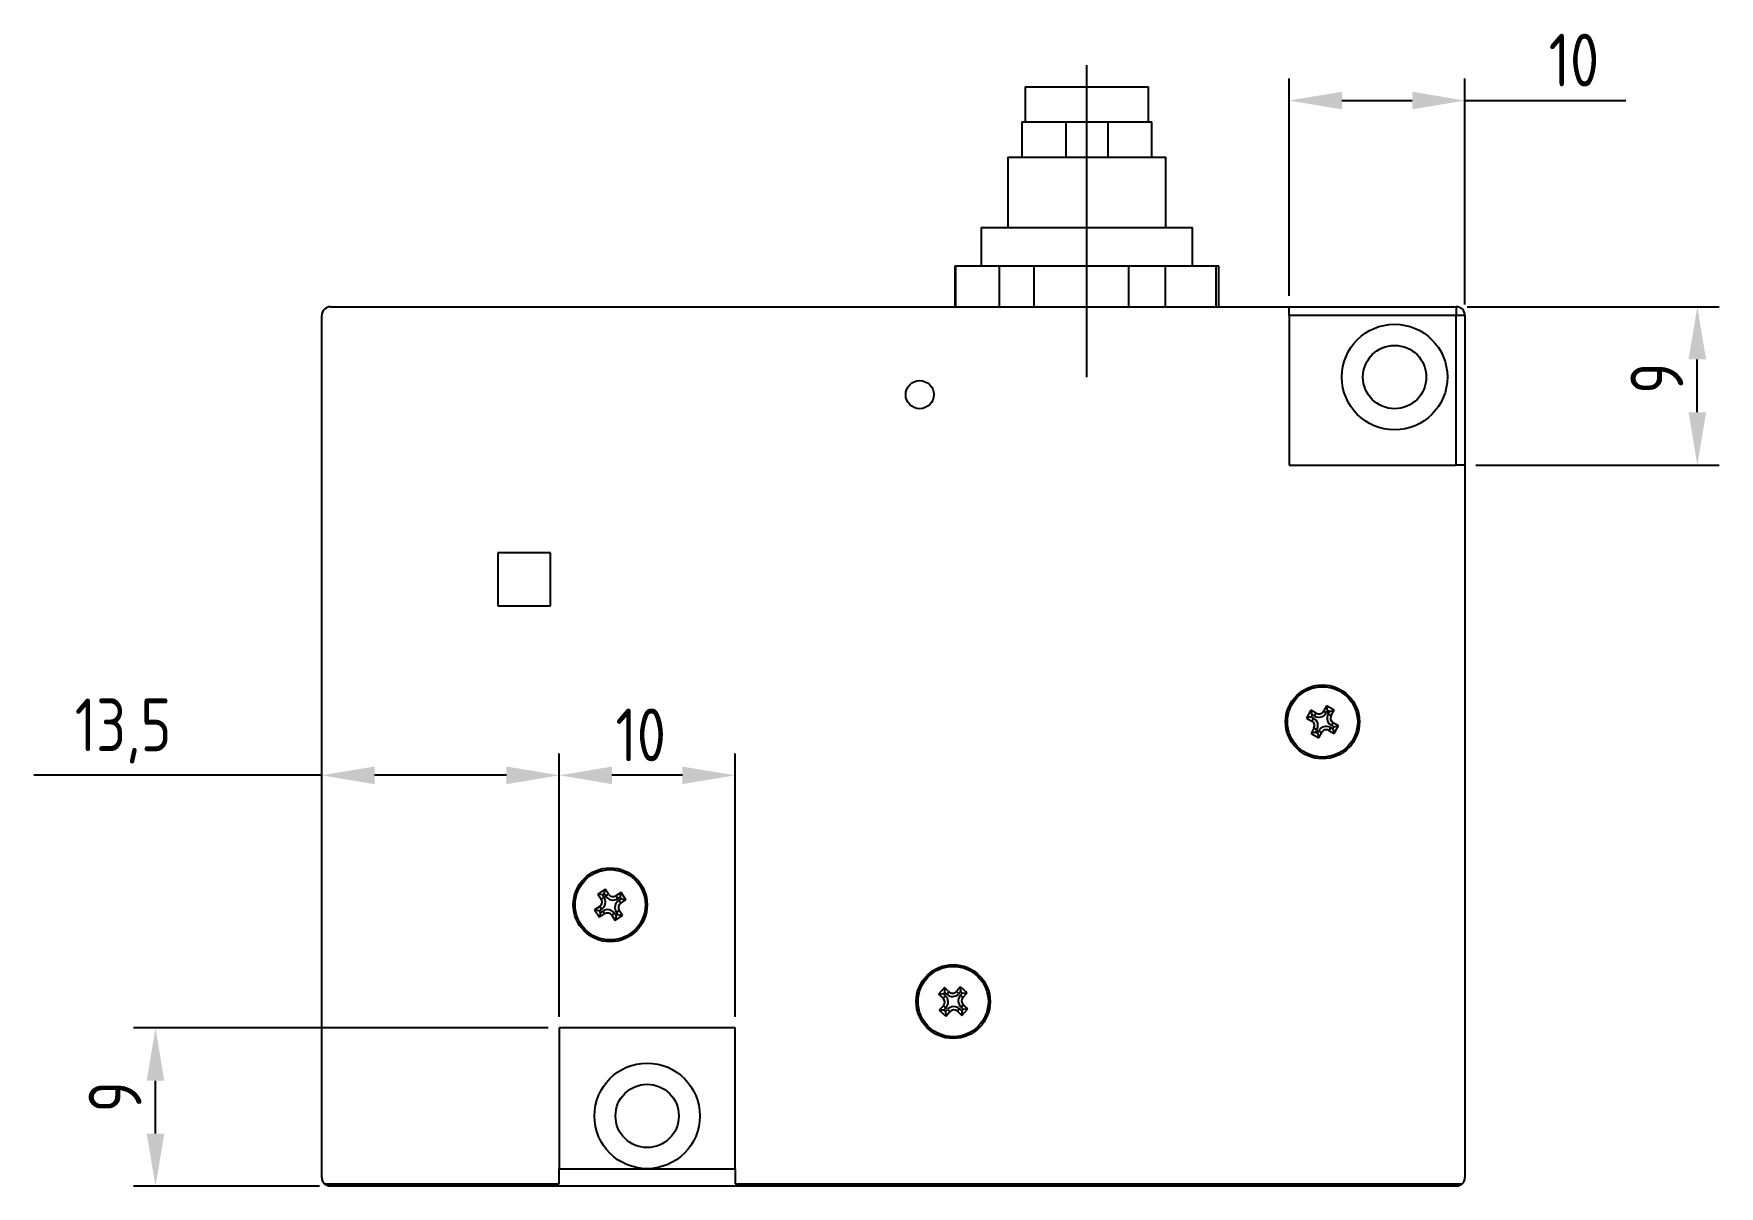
# Model space of a CAD drawing. Header units: millimetres. Extents: x -665 to 1947, y -360 to 733.
# Drawn here: x 1166.7 to 1262.6, y -264 to -198.5 of the extents above; entities that cross this region are included whole.
import ezdxf

# ---------------------------------------------------------------- set-up
doc = ezdxf.new("R2010")
doc.units = ezdxf.units.MM
doc.styles.add('GOSTw', font='gostw.shx')
doc.dimstyles.new('Vad-style', dxfattribs={"dimtxt": 3, "dimasz": 3, "dimexe": 1.25, "dimexo": 0.625, "dimgap": 0.8, "dimtad": 1, "dimtxsty": 'GOSTw', "dimcen": 2.5, "dimclrd": 1, "dimclre": 1, "dimclrt": 1, "dimazin": 0, "dimtfac": 1, "dimtmove": 0, "dimatfit": 3, "dimfxl": 0, "dimarcsym": 0})

# ---------------------------------------------------------------- blocks, each defined once
blk = doc.blocks.new('*D55')
at = {"color": 1, "lineweight": -2, "transparency": 16777216}
for p, q in [((1238.093, -213.361), (1238.093, -201.02)), ((1248.093, -213.861), (1248.093, -201.02)), ((1241.093, -202.27), (1245.093, -202.27)), ((1248.093, -202.27), (1257.232, -202.27))]:
    blk.add_line(p, q, dxfattribs=at)
at = {"color": 1, "transparency": 16777216}
for points in [[(1241.093, -201.77), (1241.093, -202.77), (1238.093, -202.27)], [(1245.093, -201.77), (1245.093, -202.77), (1248.093, -202.27)]]:
    blk.add_solid(points, dxfattribs=at)
at = {"layer": 'Defpoints', "color": 0, "transparency": 16777216}
for p in [(1238.093, -202.27), (1238.093, -213.986), (1248.093, -214.486)]:
    blk.add_point(p, dxfattribs=at)
at = {"color": 1, "transparency": 16777216, "insert": (1254.289, -198.47), "char_height": 3, "attachment_point": 2, "style": 'GOSTw'}
blk.add_mtext('10', dxfattribs=at)
blk = doc.blocks.new('*D56')
at = {"color": 1, "lineweight": -2, "transparency": 16777216}
for p, q in [((1248.218, -213.986), (1262.554, -213.986)), ((1261.304, -219.986), (1261.304, -216.986)), ((1248.718, -222.986), (1262.554, -222.986))]:
    blk.add_line(p, q, dxfattribs=at)
at = {"color": 1, "transparency": 16777216}
for points in [[(1260.804, -216.986), (1261.804, -216.986), (1261.304, -213.986)], [(1260.804, -219.986), (1261.804, -219.986), (1261.304, -222.986)]]:
    blk.add_solid(points, dxfattribs=at)
at = {"layer": 'Defpoints', "color": 0, "transparency": 16777216}
for p in [(1247.593, -213.986), (1261.304, -213.986), (1248.093, -222.986)]:
    blk.add_point(p, dxfattribs=at)
at = {"color": 1, "transparency": 16777216, "insert": (1257.504, -218.049), "char_height": 3, "attachment_point": 2, "rotation": 90, "style": 'GOSTw'}
blk.add_mtext('9', dxfattribs=at)
blk = doc.blocks.new('*D57')
at = {"color": 1, "lineweight": -2, "transparency": 16777216}
for p, q in [((1196.593, -254.361), (1196.593, -239.376)), ((1206.593, -254.361), (1206.593, -239.376)), ((1203.593, -240.626), (1199.593, -240.626))]:
    blk.add_line(p, q, dxfattribs=at)
at = {"color": 1, "transparency": 16777216}
for points in [[(1199.593, -240.126), (1199.593, -241.126), (1196.593, -240.626)], [(1203.593, -240.126), (1203.593, -241.126), (1206.593, -240.626)]]:
    blk.add_solid(points, dxfattribs=at)
at = {"layer": 'Defpoints', "color": 0, "transparency": 16777216}
for p in [(1196.593, -240.626), (1196.593, -254.986), (1206.593, -254.986)]:
    blk.add_point(p, dxfattribs=at)
at = {"color": 1, "transparency": 16777216, "insert": (1201.227, -236.826), "char_height": 3, "attachment_point": 2, "style": 'GOSTw'}
blk.add_mtext('10', dxfattribs=at)
blk = doc.blocks.new('*D58')
at = {"color": 1, "lineweight": -2, "transparency": 16777216}
for p, q in [((1195.968, -254.986), (1172.387, -254.986)), ((1173.637, -260.986), (1173.637, -257.986)), ((1182.968, -263.986), (1172.387, -263.986))]:
    blk.add_line(p, q, dxfattribs=at)
at = {"color": 1, "transparency": 16777216}
for points in [[(1173.137, -257.986), (1174.137, -257.986), (1173.637, -254.986)], [(1173.137, -260.986), (1174.137, -260.986), (1173.637, -263.986)]]:
    blk.add_solid(points, dxfattribs=at)
at = {"layer": 'Defpoints', "color": 0, "transparency": 16777216}
for p in [(1173.637, -254.986), (1196.593, -254.986), (1183.593, -263.986)]:
    blk.add_point(p, dxfattribs=at)
at = {"color": 1, "transparency": 16777216, "insert": (1169.837, -258.896), "char_height": 3, "attachment_point": 2, "rotation": 90, "style": 'GOSTw'}
blk.add_mtext('9', dxfattribs=at)
blk = doc.blocks.new('*D59')
at = {"color": 1, "lineweight": -2, "transparency": 16777216}
for p, q in [((1183.093, -262.861), (1183.093, -239.376)), ((1196.593, -254.361), (1196.593, -239.376)), ((1183.093, -240.626), (1166.712, -240.626)), ((1193.593, -240.626), (1186.093, -240.626))]:
    blk.add_line(p, q, dxfattribs=at)
at = {"color": 1, "transparency": 16777216}
for points in [[(1186.093, -240.126), (1186.093, -241.126), (1183.093, -240.626)], [(1193.593, -240.126), (1193.593, -241.126), (1196.593, -240.626)]]:
    blk.add_solid(points, dxfattribs=at)
at = {"layer": 'Defpoints', "color": 0, "transparency": 16777216}
for p in [(1183.093, -240.626), (1196.593, -254.986), (1183.093, -263.486)]:
    blk.add_point(p, dxfattribs=at)
at = {"color": 1, "transparency": 16777216, "insert": (1171.798, -236.255), "char_height": 3, "attachment_point": 2, "style": 'GOSTw'}
blk.add_mtext('13,5', dxfattribs=at)

msp = doc.modelspace()

# ---------------------------------------------------------------- linework, layer by layer
for p, q in [((1226.593, -217.986), (1226.593, -200.253)), ((1223.093, -201.486), (1230.093, -201.486)), ((1222.893, -203.486), (1225.393, -203.486)), ((1225.393, -203.486), (1225.393, -205.486)), ((1225.393, -203.486), (1226.593, -203.486)), ((1226.593, -203.486), (1227.793, -203.486)), ((1227.793, -203.486), (1227.793, -205.486)), ((1227.793, -203.486), (1230.293, -203.486)), ((1222.093, -205.486), (1231.093, -205.486)), ((1220.593, -209.486), (1232.593, -209.486)), ((1221.635, -211.686), (1219.093, -211.686)), ((1219.142, -213.986), (1219.142, -211.686)), ((1221.635, -213.986), (1221.635, -211.686)), ((1223.607, -211.686), (1221.635, -211.686)), ((1223.607, -213.986), (1223.607, -211.686)), ((1228.988, -211.686), (1223.607, -211.686)), ((1228.988, -213.986), (1228.988, -211.686)), ((1231.059, -211.686), (1228.988, -211.686)), ((1231.059, -213.986), (1231.059, -211.686)), ((1234.093, -211.686), (1231.059, -211.686)), ((1233.946, -213.986), (1233.946, -211.686)), ((1183.093, -263.486), (1183.093, -214.486)), ((1183.593, -213.986), (1238.093, -213.986)), ((1238.093, -213.986), (1247.593, -213.986)), ((1238.093, -214.486), (1238.093, -213.986)), ((1247.593, -214.486), (1238.093, -214.486)), ((1238.093, -214.486), (1238.093, -222.986)), ((1247.593, -213.986), (1247.593, -214.486)), ((1247.593, -222.986), (1247.593, -214.486)), ((1248.093, -214.486), (1247.593, -214.486)), ((1248.093, -214.486), (1248.093, -222.986)), ((1238.093, -222.986), (1247.593, -222.986)), ((1248.093, -222.986), (1247.593, -222.986)), ((1248.093, -222.986), (1248.093, -263.486)), ((1193.093, -227.986), (1193.093, -230.986)), ((1196.093, -227.986), (1193.093, -227.986)), ((1196.093, -230.986), (1196.093, -227.986)), ((1193.093, -230.986), (1196.093, -230.986)), ((1240.211, -236.677), (1240.041, -236.983)), ((1240.285, -236.937), (1240.211, -236.677)), ((1240.648, -236.919), (1240.211, -236.677)), ((1239.327, -236.931), (1239.085, -237.368)), ((1239.345, -237.294), (1239.085, -237.368)), ((1239.085, -237.368), (1239.391, -237.538)), ((1239.402, -237.191), (1239.327, -236.931)), ((1239.633, -237.1), (1239.327, -236.931)), ((1239.402, -237.191), (1239.345, -237.294)), ((1239.345, -237.294), (1239.484, -237.37)), ((1239.484, -237.37), (1239.391, -237.538)), ((1239.541, -237.268), (1239.402, -237.191)), ((1239.541, -237.268), (1239.633, -237.1)), ((1240.208, -237.076), (1240.041, -236.983)), ((1240.285, -236.937), (1240.208, -237.076)), ((1240.388, -236.994), (1240.285, -236.937)), ((1240.311, -237.133), (1240.388, -236.994)), ((1240.311, -237.133), (1240.478, -237.225)), ((1240.388, -236.994), (1240.648, -236.919)), ((1240.478, -237.225), (1240.648, -236.919)), ((1240.503, -237.801), (1240.596, -237.633)), ((1240.902, -237.803), (1240.596, -237.633)), ((1239.508, -237.946), (1239.339, -238.252)), ((1239.599, -238.177), (1239.339, -238.252)), ((1239.339, -238.252), (1239.776, -238.494)), ((1239.675, -238.038), (1239.508, -237.946)), ((1239.675, -238.038), (1239.599, -238.177)), ((1239.599, -238.177), (1239.701, -238.234)), ((1239.701, -238.234), (1239.778, -238.095)), ((1239.701, -238.234), (1239.776, -238.494)), ((1239.776, -238.494), (1239.946, -238.188)), ((1239.778, -238.095), (1239.946, -238.188)), ((1240.446, -237.903), (1240.353, -238.071)), ((1240.353, -238.071), (1240.66, -238.24)), ((1240.446, -237.903), (1240.585, -237.98)), ((1240.642, -237.877), (1240.503, -237.801)), ((1240.585, -237.98), (1240.642, -237.877)), ((1240.585, -237.98), (1240.66, -238.24)), ((1240.642, -237.877), (1240.902, -237.803)), ((1240.66, -238.24), (1240.902, -237.803)), ((1199.205, -247.097), (1198.788, -247.373)), ((1199.151, -247.362), (1199.205, -247.097)), ((1199.399, -247.389), (1199.205, -247.097)), ((1198.897, -248.08), (1198.605, -248.273)), ((1199.053, -247.427), (1198.788, -247.373)), ((1198.788, -247.373), (1198.981, -247.665)), ((1199.002, -248.24), (1198.897, -248.08)), ((1199.141, -247.559), (1198.981, -247.665)), ((1199.151, -247.362), (1199.053, -247.427)), ((1199.053, -247.427), (1199.141, -247.559)), ((1199.239, -247.494), (1199.151, -247.362)), ((1199.239, -247.494), (1199.399, -247.389)), ((1200.106, -247.281), (1199.814, -247.474)), ((1199.92, -247.633), (1199.814, -247.474)), ((1200.052, -247.546), (1199.92, -247.633)), ((1199.984, -247.731), (1200.117, -247.644)), ((1199.984, -247.731), (1200.09, -247.891)), ((1200.052, -247.546), (1200.106, -247.281)), ((1200.117, -247.644), (1200.052, -247.546)), ((1200.09, -247.891), (1200.382, -247.698)), ((1200.382, -247.698), (1200.106, -247.281)), ((1200.117, -247.644), (1200.382, -247.698)), ((1198.605, -248.273), (1198.88, -248.69)), ((1198.87, -248.327), (1198.605, -248.273)), ((1199.002, -248.24), (1198.87, -248.327)), ((1198.87, -248.327), (1198.934, -248.425)), ((1198.934, -248.425), (1198.88, -248.69)), ((1198.88, -248.69), (1199.172, -248.497)), ((1198.934, -248.425), (1199.067, -248.338)), ((1199.067, -248.338), (1199.172, -248.497)), ((1199.748, -248.477), (1199.588, -248.582)), ((1199.588, -248.582), (1199.781, -248.874)), ((1199.748, -248.477), (1199.835, -248.609)), ((1199.781, -248.874), (1200.198, -248.598)), ((1199.835, -248.609), (1199.781, -248.874)), ((1199.835, -248.609), (1199.933, -248.544)), ((1199.846, -248.412), (1200.005, -248.306)), ((1199.933, -248.544), (1199.846, -248.412)), ((1199.933, -248.544), (1200.198, -248.598)), ((1200.198, -248.598), (1200.005, -248.306)), ((1218.496, -252.695), (1218.16, -253.064)), ((1218.509, -252.965), (1218.43, -253.052)), ((1218.755, -252.93), (1218.496, -252.695)), ((1218.509, -252.965), (1218.496, -252.695)), ((1218.626, -253.072), (1218.509, -252.965)), ((1218.626, -253.072), (1218.755, -252.93)), ((1219.414, -252.652), (1219.179, -252.911)), ((1219.32, -253.039), (1219.179, -252.911)), ((1219.427, -252.922), (1219.32, -253.039)), ((1219.407, -253.118), (1219.514, -253.001)), ((1219.784, -252.988), (1219.414, -252.652)), ((1219.427, -252.922), (1219.414, -252.652)), ((1219.514, -253.001), (1219.427, -252.922)), ((1219.514, -253.001), (1219.784, -252.988)), ((1219.548, -253.247), (1219.784, -252.988)), ((1218.43, -253.052), (1218.16, -253.064)), ((1218.16, -253.064), (1218.418, -253.3)), ((1218.438, -253.724), (1218.203, -253.983)), ((1218.473, -253.97), (1218.203, -253.983)), ((1218.547, -253.159), (1218.418, -253.3)), ((1218.43, -253.052), (1218.547, -253.159)), ((1218.58, -253.853), (1218.438, -253.724)), ((1218.58, -253.853), (1218.473, -253.97)), ((1218.473, -253.97), (1218.56, -254.049)), ((1218.56, -254.049), (1218.666, -253.932)), ((1218.666, -253.932), (1218.808, -254.06)), ((1219.36, -253.899), (1219.232, -254.041)), ((1219.36, -253.899), (1219.478, -254.006)), ((1219.407, -253.118), (1219.548, -253.247)), ((1219.439, -253.812), (1219.568, -253.671)), ((1219.557, -253.919), (1219.439, -253.812)), ((1219.478, -254.006), (1219.557, -253.919)), ((1219.49, -254.276), (1219.827, -253.907)), ((1219.557, -253.919), (1219.827, -253.907)), ((1219.827, -253.907), (1219.568, -253.671)), ((1218.203, -253.983), (1218.572, -254.319)), ((1218.56, -254.049), (1218.572, -254.319)), ((1218.572, -254.319), (1218.808, -254.06)), ((1219.232, -254.041), (1219.49, -254.276)), ((1219.478, -254.006), (1219.49, -254.276)), ((1196.593, -254.986), (1196.593, -262.986)), ((1206.593, -254.986), (1196.593, -254.986)), ((1206.593, -262.986), (1206.593, -254.986)), ((1196.593, -262.986), (1201.593, -262.986)), ((1196.593, -263.852), (1196.593, -262.986)), ((1201.593, -262.986), (1206.593, -262.986)), ((1206.593, -262.986), (1206.593, -263.852)), ((1183.253, -263.852), (1196.593, -263.852)), ((1247.593, -263.986), (1183.593, -263.986)), ((1247.593, -263.986), (1183.593, -263.986)), ((1206.593, -263.852), (1247.934, -263.852))]:
    msp.add_line(p, q)
for centre, radius in [((1244.093, -217.986), 3), ((1244.093, -217.986), 1.8), ((1217.093, -218.986), 0.8), ((1239.993, -237.586), 2.1), ((1239.993, -237.586), 2), ((1199.493, -247.986), 2.1), ((1199.493, -247.986), 2), ((1218.993, -253.486), 2.1), ((1218.993, -253.486), 2), ((1201.593, -259.986), 3), ((1201.593, -259.986), 1.8)]:
    msp.add_circle(centre, radius)
for centre, radius, start, end in [((1183.593, -214.486), 0.5, 90, 180), ((1247.593, -214.486), 0.5, 0, 90), ((1239.246, -237.8), 0.3, 331.02337, 61.02337), ((1239.246, -237.8), 0.491, 331.02337, 61.02337), ((1239.779, -236.838), 0.491, 241.02337, 331.02337), ((1239.779, -236.838), 0.3, 241.02337, 331.02337), ((1240.741, -237.371), 0.491, 151.02337, 241.02337), ((1240.741, -237.371), 0.3, 151.02337, 241.02337), ((1240.208, -238.333), 0.491, 61.02337, 151.02337), ((1240.208, -238.333), 0.3, 61.02337, 151.02337), ((1198.731, -247.83), 0.3, 303.47101, 33.47101), ((1198.731, -247.83), 0.491, 303.47101, 33.47101), ((1199.649, -247.223), 0.491, 213.47101, 303.47101), ((1199.649, -247.223), 0.3, 213.47101, 303.47101), ((1200.255, -248.141), 0.491, 123.47101, 213.47101), ((1200.255, -248.141), 0.3, 123.47101, 213.47101), ((1199.338, -248.748), 0.491, 33.47101, 123.47101), ((1199.338, -248.748), 0.3, 33.47101, 123.47101), ((1218.957, -252.709), 0.3, 227.68189, 317.68189), ((1218.216, -253.522), 0.3, 317.68189, 47.68189), ((1218.216, -253.522), 0.491, 317.68189, 47.68189), ((1218.957, -252.709), 0.491, 227.68189, 317.68189), ((1219.03, -254.262), 0.491, 47.68189, 137.68189), ((1219.03, -254.262), 0.3, 47.68189, 137.68189), ((1219.77, -253.449), 0.491, 137.68189, 227.68189), ((1219.77, -253.449), 0.3, 137.68189, 227.68189), ((1183.593, -263.486), 0.5, 180, 227.0586), ((1247.593, -263.486), 0.5, 312.9414, 0)]:
    msp.add_arc(centre, radius, start, end)
for points in [[(1223.093, -201.486), (1223.093, -203.486)], [(1230.093, -203.486), (1230.093, -201.486)], [(1222.893, -203.486), (1222.893, -205.486)], [(1230.293, -205.486), (1230.293, -203.486)], [(1222.093, -205.486), (1222.093, -209.486)], [(1231.093, -209.486), (1231.093, -205.486)], [(1220.593, -209.486), (1220.593, -211.686)], [(1232.593, -211.686), (1232.593, -209.486)], [(1219.093, -211.686), (1219.093, -213.986)], [(1234.093, -213.986), (1234.093, -211.686)], [(1243.893, -216.197), (1243.893, -216.197)]]:
    msp.add_open_spline(points, degree=1)
for points, knots in [([(1183.593, -263.986), (1183.592, -263.986), (1183.552, -263.985), (1183.431, -263.973), (1183.324, -263.901), (1183.253, -263.852)], [0, 0, 0, 0, 0.010148, 0.332702, 1, 1, 1, 1]), ([(1247.934, -263.852), (1247.862, -263.901), (1247.756, -263.973), (1247.634, -263.985), (1247.595, -263.986), (1247.593, -263.986)], [0, 0, 0, 0, 0.667298, 0.989852, 1, 1, 1, 1])]:
    msp.add_open_spline(points, degree=3, knots=knots)

# ---------------------------------------------------------------- dimensions: what is measured, and where the dimension line sits
for base, p1, p2, picture, middle in [((1238.093, -202.27), (1248.093, -214.486), (1238.093, -213.986), '*D55', (1254.289, -202.27)), ((1183.093, -240.626), (1196.593, -254.986), (1183.093, -263.486), '*D59', (1171.798, -240.626)), ((1196.593, -240.626), (1206.593, -254.986), (1196.593, -254.986), '*D57', (1201.227, -240.626))]:
    dim = msp.add_linear_dim(base=base, p1=p1, p2=p2, dimstyle='Vad-style')
    dim.commit()
    dim.dimension.update_dxf_attribs({"geometry": picture, "text_midpoint": middle, "dimtype": 160})
for base, p1, p2, picture, middle in [((1261.304, -213.986), (1248.093, -222.986), (1247.593, -213.986), '*D56', (1261.304, -218.049)), ((1173.637, -254.986), (1183.593, -263.986), (1196.593, -254.986), '*D58', (1173.637, -258.896))]:
    dim = msp.add_linear_dim(base=base, p1=p1, p2=p2, angle=90, dimstyle='Vad-style')
    dim.commit()
    dim.dimension.update_dxf_attribs({"geometry": picture, "text_midpoint": middle, "dimtype": 160})

doc.saveas('drawing.dxf')
